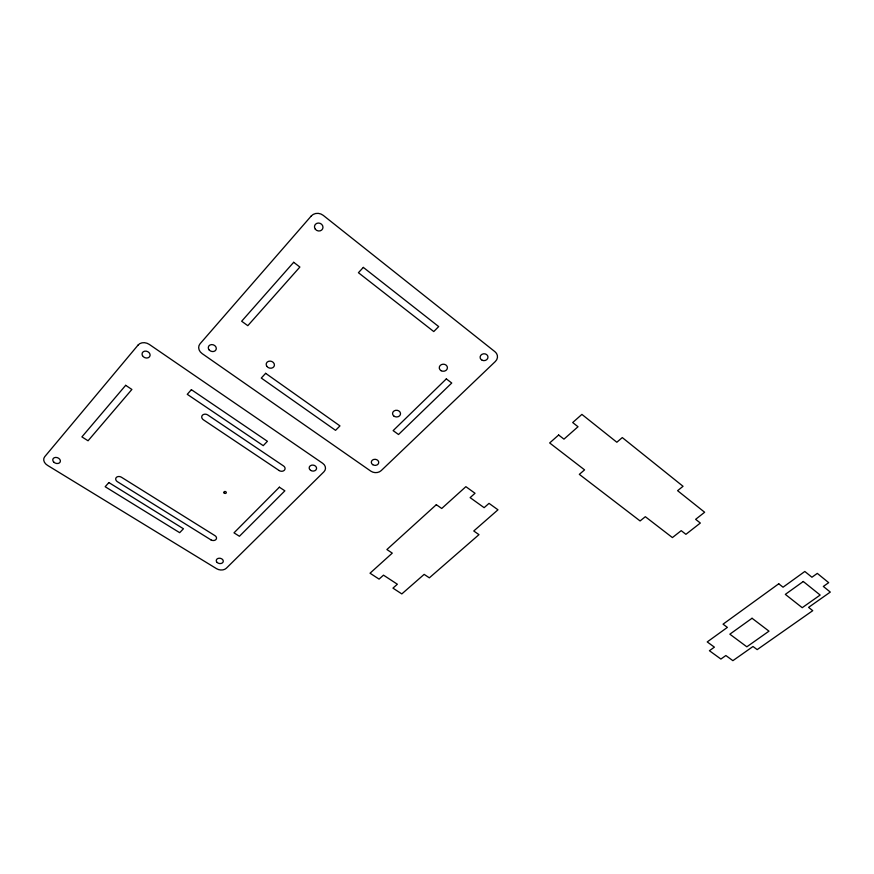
<?xml version="1.0" encoding="UTF-8"?>
<svg xmlns="http://www.w3.org/2000/svg" width="874" height="874" viewBox="0 0 874 874"><rect width="100%" height="100%" fill="white"/><g stroke="black" fill="none" stroke-linecap="round" stroke-linejoin="round"><path stroke-width="1.31" d="M138.103 345.033L44.738 456.698A7.855 5.845 20.2 0 0 47.491 465.339L216.588 568.701A7.079 5.277 10.6 0 0 226.355 568.209L323.915 471.807A7.451 6.009 8.1 0 0 322.648 463.275L149.312 344.422A8.292 6.719 22.6 0 0 138.103 345.033M125.67 385.325L81.905 436.902L88.055 440.78L131.887 389.454L125.67 385.325M311.21 216.042L200.08 343.755A8.183 6.806 19.9 0 0 202.134 353.599L370.816 471.141A7.418 6.042 4.4 0 0 381.217 470.605L495.372 361.465A7.888 6.872 -5 0 0 494.99 351.741L323.249 215.365A8.653 7.91 22.6 0 0 311.21 216.042M293.675 262.298L241.661 321.239L247.812 325.674L299.88 267.04L293.675 262.298M108.868 482.568L105.175 486.731L179.673 532.681L183.442 528.759L108.868 482.568M191.384 389.673L187.255 394.316L263.238 445.653L267.422 441.294L191.384 389.673M265.641 373.329L261.282 378.06L335.55 430.336L339.964 425.9L265.641 373.329M363.322 267.4L358.427 272.71L433.755 331.552L438.693 326.581L363.322 267.4M279.385 487.189L233.992 532.845L239.421 536.265L284.869 490.827L279.385 487.189M446.33 378.89L393.136 430.62L398.522 434.509L451.749 383.02L446.33 378.89M436.323 504.691L386.898 549.538L392.273 553.122L370.03 573.213L379.076 579.112L383.489 575.158L397.364 584.236L392.95 588.136L401.822 593.916L424.152 574.371L429.353 577.834L478.974 534.648L473.763 530.988L497.972 509.804L489.025 503.358L484.13 507.674L470.136 497.634L475.019 493.264L465.875 486.676L441.72 508.482L436.323 504.691M558.639 435.001L549.67 442.954L584.575 469.873L579.331 474.363L640.085 520.948L645.34 516.709L672.412 537.576L681.217 530.66L685.915 534.32L700.336 523.045L695.638 519.331L704.641 512.251L677.59 490.685L683.042 486.294L622.288 437.579L616.836 442.244L581.898 414.396L572.699 422.546L578.02 426.741L563.959 439.141L558.639 435.001M778.745 583.788L723.049 624.167L727.376 627.39L707.23 641.92L714.397 647.153L709.415 650.715L720.897 659.051L725.868 655.533L732.893 660.657L753.006 646.498L757.179 649.622L812.744 610.664L808.581 607.375L830.3 592.08L823.33 586.443L828.683 582.652L817.299 573.388L811.935 577.233L804.823 571.476L783.049 587.197L778.745 583.788M752.044 618.268L729.856 634.185L746.833 646.804L768.989 631.159L752.044 618.268M803.282 581.494L785.333 594.375L802.234 607.692L820.162 595.041L803.282 581.494M210.907 539.848L117.444 481.727A3.824 2.895 17.3 0 1 116.275 477.51A3.824 2.895 17.3 0 1 121.453 477.248L215.004 535.686A3.605 2.731 11.6 0 1 215.878 539.597A3.605 2.731 11.6 0 1 210.907 539.848M279.134 470.529L203.391 419.793A3.911 3.146 16.3 0 1 202.407 415.248A3.911 3.146 16.3 0 1 207.783 414.975L283.591 465.995A3.736 2.993 10.3 0 1 284.334 470.256A3.736 2.993 10.3 0 1 279.134 470.529M393.671 415.882A3.988 3.354 3.7 0 0 400.368 414.615A3.988 3.354 3.7 0 0 395.594 410.332A3.988 3.354 3.7 0 0 393.671 415.882M441.151 370.718A4.086 3.54 -0.2 0 0 447.422 367.878A4.086 3.54 -0.2 0 0 441.457 364.589A4.086 3.54 -0.2 0 0 441.151 370.718M266.821 366.315A4.173 3.518 15.2 0 0 273.966 366.577A4.173 3.518 15.2 0 0 270.132 361.104A4.173 3.518 15.2 0 0 266.821 366.315M372.652 464.618A3.715 3.037 4.5 0 0 378.682 462.947A3.715 3.037 4.5 0 0 373.733 459.451A3.715 3.037 4.5 0 0 372.652 464.618M142.484 355.663A4.13 3.343 22.2 0 0 149.454 356.865A4.13 3.343 22.2 0 0 146.297 351.162A4.13 3.343 22.2 0 0 142.484 355.663M310.587 470.343A3.725 3.004 8.5 0 0 316.541 468.683A3.725 3.004 8.5 0 0 311.472 465.219A3.725 3.004 8.5 0 0 310.587 470.343M53.849 462.171A3.922 2.928 20.1 0 0 60.251 461.843A3.922 2.928 20.1 0 0 55.63 457.419A3.922 2.928 20.1 0 0 53.849 462.171M217.058 562.386A3.551 2.655 10.7 0 0 223.078 562.091A3.551 2.655 10.7 0 0 219.166 558.213A3.551 2.655 10.7 0 0 217.058 562.386M482.208 360.285A3.944 3.441 -4.4 0 0 487.976 356.996A3.944 3.441 -4.4 0 0 481.945 354.331A3.944 3.441 -4.4 0 0 482.208 360.285M315.317 229.207A4.315 3.933 21.9 0 0 322.648 228.813A4.315 3.933 21.9 0 0 318.202 223.045A4.315 3.933 21.9 0 0 315.317 229.207M209.214 350.004A4.086 3.409 19.6 0 0 216.064 349.644A4.086 3.409 19.6 0 0 211.595 344.596A4.086 3.409 19.6 0 0 209.214 350.004M224.137 493.002A1.235 0.961 12.5 0 0 226.235 492.903A1.235 0.961 12.5 0 0 224.88 491.483A1.235 0.961 12.5 0 0 224.137 493.002"/></g></svg>
